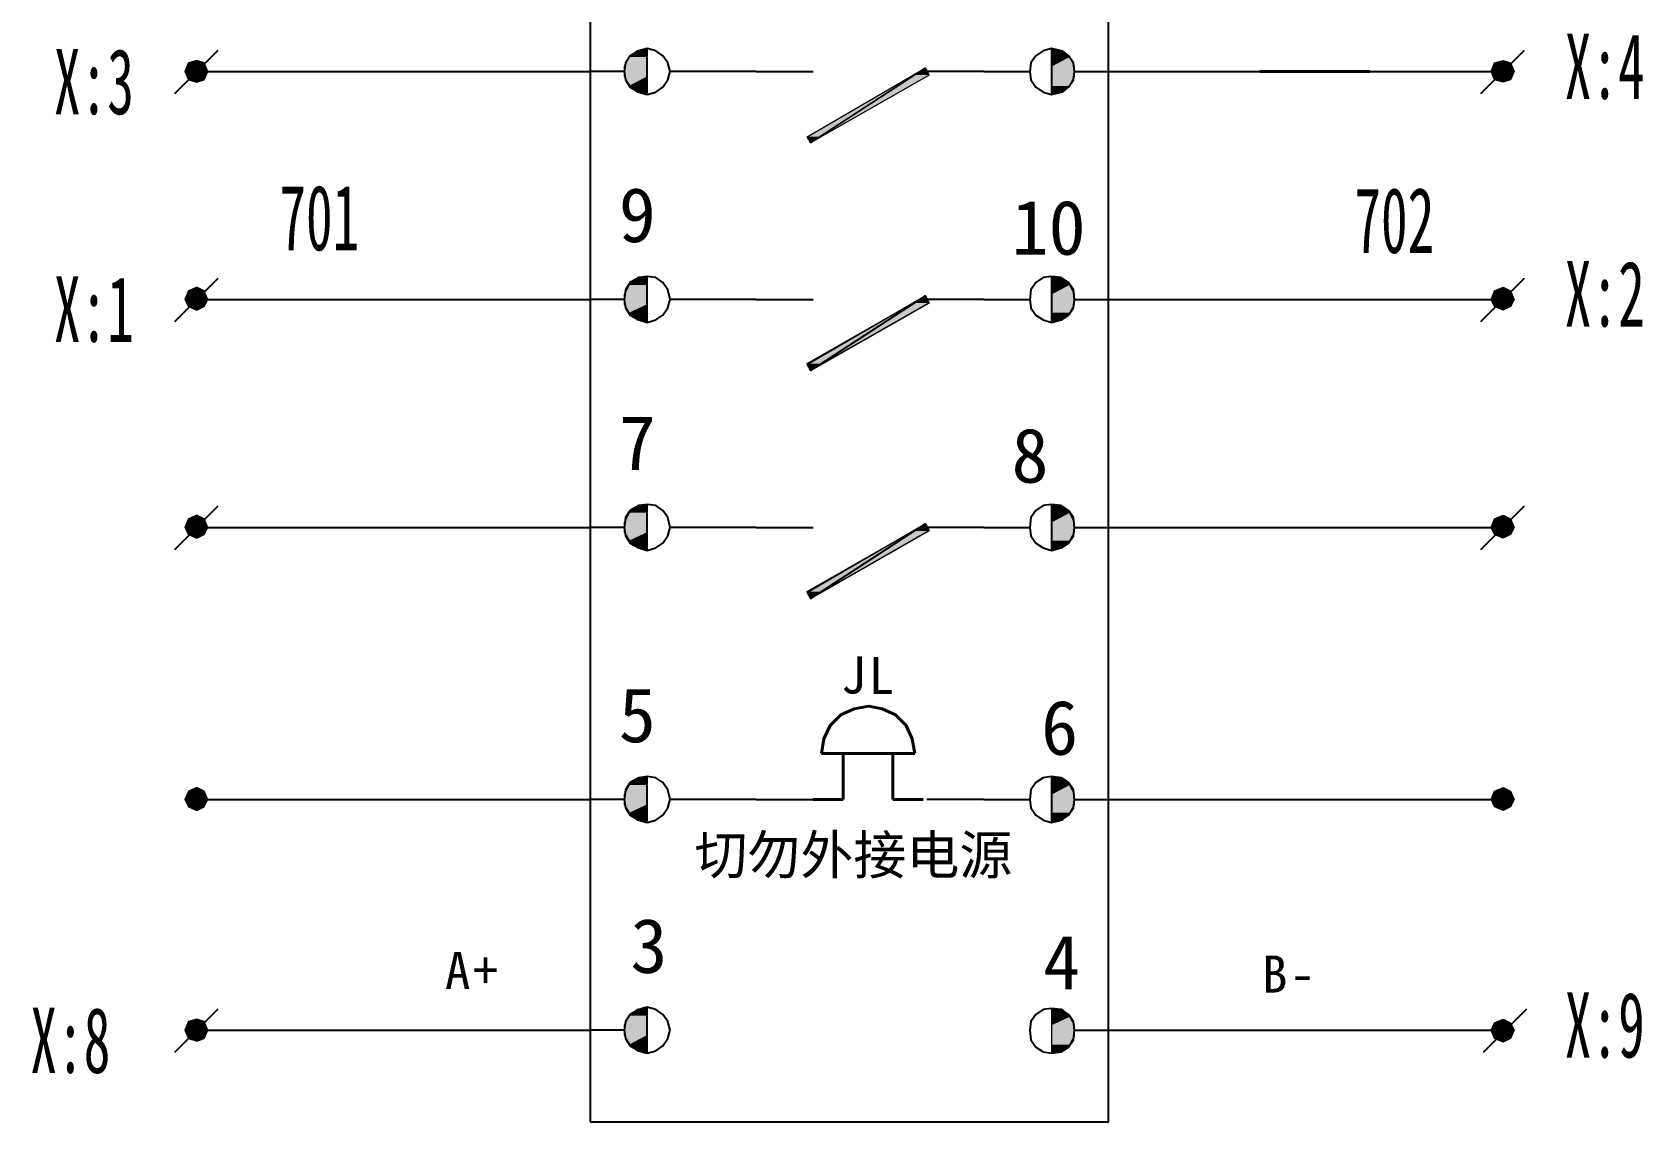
# Model space of a CAD drawing. Extents: x 60615 to 1667718, y -531815 to 663330.
# Drawn here: x 937822.8 to 937902.6, y 345343.8 to 345397.8 of the extents above; entities that cross this region are included whole.
import ezdxf

# ---------------------------------------------------------------- set-up
doc = ezdxf.new("R2010")
doc.units = 0
doc.header["$MEASUREMENT"] = 0
doc.layers.get('0').update_dxf_attribs({"linetype": 'CONTINUOUS'})
doc.layers.add('tool_txt', color=3, linetype='CONTINUOUS')
doc.layers.add('图层 1', color=7, linetype='CONTINUOUS')
doc.styles.add('SHT', font='')
doc.styles.get("Standard").update_dxf_attribs({"font": '', "height": 30})
doc.styles.add('仿宋体', font='simfang_0.ttf', dxfattribs={"width": 0.8})
doc.styles.get('SHT').set_extended_font_data('SimSun')
doc.styles.get('Standard').set_extended_font_data('NSimSun')

# ---------------------------------------------------------------- blocks, each defined once
blk = doc.blocks.new('*U1338')
at = {"layer": '图层 1', "color": 7}
for points in [[(177.72, 208.56), (176.76, 210.36), (177.72, 210.84)], [(176.16, 208.56), (175.92, 208.56), (176.16, 209.64)], [(176.76, 208.56), (176.16, 209.64), (176.76, 210.36)]]:
    blk.add_solid(points, dxfattribs=at)
at = {"layer": '图层 1', "color": 7, "extrusion": (0, 0, -1)}
for points in [[(-177.72, 208.56), (-177.72, 210.84), (-178.68, 208.56)], [(-178.68, 208.56), (-177.72, 210.84), (-178.68, 210.84)], [(-178.68, 208.56), (-178.68, 210.84), (-179.52, 208.56)], [(-179.52, 208.56), (-178.68, 210.84), (-179.52, 210.36)], [(-176.16, 208.56), (-176.16, 209.64), (-176.76, 208.56)], [(-176.76, 208.56), (-176.76, 210.36), (-177.72, 208.56)], [(-179.52, 208.56), (-179.52, 210.36), (-180.24, 208.56)], [(-180.24, 208.56), (-179.52, 210.36), (-180.24, 209.64)], [(-180.24, 208.56), (-180.24, 209.64), (-180.48, 208.56)]]:
    blk.add_solid(points, dxfattribs=at)
blk = doc.blocks.new('*U1339')
at = {"layer": '图层 1', "color": 7, "extrusion": (0, 0, -1)}
for points in [[(-176.16, 167.52), (-175.92, 168.48), (-176.16, 168.48)], [(-176.76, 166.68), (-176.16, 168.48), (-176.76, 168.48)], [(-177.72, 166.2), (-176.76, 168.48), (-177.72, 168.48)], [(-177.72, 166.2), (-177.72, 168.48), (-178.68, 166.2)], [(-178.68, 166.2), (-177.72, 168.48), (-178.68, 168.48)], [(-178.68, 166.2), (-178.68, 168.48), (-179.52, 166.68)], [(-179.52, 166.68), (-178.68, 168.48), (-179.52, 168.48)], [(-179.52, 166.68), (-179.52, 168.48), (-180.24, 167.52)], [(-180.24, 167.52), (-179.52, 168.48), (-180.24, 168.48)], [(-180.24, 167.52), (-180.24, 168.48), (-180.48, 168.48)]]:
    blk.add_solid(points, dxfattribs=at)
at = {"layer": '图层 1', "color": 7}
for points in [[(176.16, 167.52), (176.16, 168.48), (176.76, 166.68)], [(176.76, 166.68), (176.76, 168.48), (177.72, 166.2)]]:
    blk.add_solid(points, dxfattribs=at)
blk = doc.blocks.new('*U1340')
at = {"layer": '图层 1', "color": 7}
for points in [[(200.28, 208.56), (199.32, 210.36), (200.28, 210.84)], [(198.72, 208.56), (198.48, 208.56), (198.72, 209.64)], [(199.32, 208.56), (198.72, 209.64), (199.32, 210.36)]]:
    blk.add_solid(points, dxfattribs=at)
at = {"layer": '图层 1', "color": 7, "extrusion": (0, 0, -1)}
for points in [[(-200.28, 208.56), (-200.28, 210.84), (-201.24, 208.56)], [(-201.24, 208.56), (-200.28, 210.84), (-201.24, 210.84)], [(-201.24, 208.56), (-201.24, 210.84), (-202.2, 208.56)], [(-202.2, 208.56), (-201.24, 210.84), (-202.2, 210.36)], [(-198.72, 208.56), (-198.72, 209.64), (-199.32, 208.56)], [(-199.32, 208.56), (-199.32, 210.36), (-200.28, 208.56)], [(-202.2, 208.56), (-202.2, 210.36), (-202.8, 208.56)], [(-202.8, 208.56), (-202.2, 210.36), (-202.8, 209.64)], [(-202.8, 208.56), (-202.8, 209.64), (-203.04, 208.56)]]:
    blk.add_solid(points, dxfattribs=at)
blk = doc.blocks.new('*U1341')
at = {"layer": '图层 1', "color": 7, "extrusion": (0, 0, -1)}
for points in [[(-198.72, 167.52), (-198.48, 168.48), (-198.72, 168.48)], [(-199.32, 166.68), (-198.72, 168.48), (-199.32, 168.48)], [(-200.28, 166.2), (-199.32, 168.48), (-200.28, 168.48)], [(-200.28, 166.2), (-200.28, 168.48), (-201.24, 166.2)], [(-201.24, 166.2), (-200.28, 168.48), (-201.24, 168.48)], [(-201.24, 166.2), (-201.24, 168.48), (-202.2, 166.68)], [(-202.2, 166.68), (-201.24, 168.48), (-202.2, 168.48)], [(-202.2, 166.68), (-202.2, 168.48), (-202.8, 167.52)], [(-202.8, 167.52), (-202.2, 168.48), (-202.8, 168.48)], [(-202.8, 167.52), (-202.8, 168.48), (-203.04, 168.48)]]:
    blk.add_solid(points, dxfattribs=at)
at = {"layer": '图层 1', "color": 7}
for points in [[(198.72, 167.52), (198.72, 168.48), (199.32, 166.68)], [(199.32, 166.68), (199.32, 168.48), (200.28, 166.2)]]:
    blk.add_solid(points, dxfattribs=at)
blk = doc.blocks.new('*U1342')
at = {"layer": '图层 1', "color": 7}
for points in [[(200.28, 208.56), (199.32, 210.36), (200.28, 210.84)], [(198.72, 208.56), (198.48, 208.56), (198.72, 209.64)], [(199.32, 208.56), (198.72, 209.64), (199.32, 210.36)]]:
    blk.add_solid(points, dxfattribs=at)
at = {"layer": '图层 1', "color": 7, "extrusion": (0, 0, -1)}
for points in [[(-200.28, 208.56), (-200.28, 210.84), (-201.24, 208.56)], [(-201.24, 208.56), (-200.28, 210.84), (-201.24, 210.84)], [(-201.24, 208.56), (-201.24, 210.84), (-202.2, 208.56)], [(-202.2, 208.56), (-201.24, 210.84), (-202.2, 210.36)], [(-198.72, 208.56), (-198.72, 209.64), (-199.32, 208.56)], [(-199.32, 208.56), (-199.32, 210.36), (-200.28, 208.56)], [(-202.2, 208.56), (-202.2, 210.36), (-202.8, 208.56)], [(-202.8, 208.56), (-202.2, 210.36), (-202.8, 209.64)], [(-202.8, 208.56), (-202.8, 209.64), (-203.04, 208.56)]]:
    blk.add_solid(points, dxfattribs=at)
blk = doc.blocks.new('*U1343')
at = {"layer": '图层 1', "color": 7, "extrusion": (0, 0, -1)}
for points in [[(-198.72, 167.52), (-198.48, 168.48), (-198.72, 168.48)], [(-199.32, 166.68), (-198.72, 168.48), (-199.32, 168.48)], [(-200.28, 166.2), (-199.32, 168.48), (-200.28, 168.48)], [(-200.28, 166.2), (-200.28, 168.48), (-201.24, 166.2)], [(-201.24, 166.2), (-200.28, 168.48), (-201.24, 168.48)], [(-201.24, 166.2), (-201.24, 168.48), (-202.2, 166.68)], [(-202.2, 166.68), (-201.24, 168.48), (-202.2, 168.48)], [(-202.2, 166.68), (-202.2, 168.48), (-202.8, 167.52)], [(-202.8, 167.52), (-202.2, 168.48), (-202.8, 168.48)], [(-202.8, 167.52), (-202.8, 168.48), (-203.04, 168.48)]]:
    blk.add_solid(points, dxfattribs=at)
at = {"layer": '图层 1', "color": 7}
for points in [[(198.72, 167.52), (198.72, 168.48), (199.32, 166.68)], [(199.32, 166.68), (199.32, 168.48), (200.28, 166.2)]]:
    blk.add_solid(points, dxfattribs=at)
blk = doc.blocks.new('*U1349')
at = {"layer": '图层 1', "color": 7}
for points in [[(178.56, 194.98), (177.84, 196.08), (178.56, 196.44)], [(178.56, 194.98), (178.56, 196.44), (185.28, 184.68)]]:
    blk.add_solid(points, dxfattribs=at)
blk = doc.blocks.new('*U1350')
at = {"layer": '图层 1', "color": 7, "extrusion": (0, 0, -1)}
for points in [[(-184.56, 184.32), (-177.84, 196.08), (-184.56, 185.78)], [(-184.56, 184.32), (-184.56, 185.78), (-185.28, 184.68)]]:
    blk.add_solid(points, dxfattribs=at)
blk = doc.blocks.new('*U1351')
at = {"layer": '图层 1', "color": 7}
for points in [[(201.12, 194.98), (200.4, 196.08), (201.12, 196.44)], [(201.12, 194.98), (201.12, 196.44), (207.84, 184.68)]]:
    blk.add_solid(points, dxfattribs=at)
blk = doc.blocks.new('*U1352')
at = {"layer": '图层 1', "color": 7, "extrusion": (0, 0, -1)}
for points in [[(-207.24, 184.32), (-200.4, 196.08), (-207.24, 185.6)], [(-207.24, 184.32), (-207.24, 185.6), (-207.84, 184.68)]]:
    blk.add_solid(points, dxfattribs=at)
blk = doc.blocks.new('*U1355')
at = {"layer": '图层 1', "color": 7, "extrusion": (0, 0, -1)}
blk.add_solid([(-178.2, 122.64), (-178.2, 123.84), (-178.92, 123)], dxfattribs=at)
blk = doc.blocks.new('*U1356')
at = {"layer": '图层 1', "color": 7, "extrusion": (0, 0, -1)}
for points in [[(-178.92, 123), (-178.2, 123.84), (-178.92, 123.84)], [(-178.92, 123), (-178.92, 123.84), (-179.28, 123.84)]]:
    blk.add_solid(points, dxfattribs=at)
blk = doc.blocks.new('*U1357')
at = {"layer": '图层 1', "color": 7}
blk.add_solid([(178.92, 123.84), (178.2, 123.84), (178.92, 124.56)], dxfattribs=at)
at = {"layer": '图层 1', "color": 7, "extrusion": (0, 0, -1)}
blk.add_solid([(-178.92, 123.84), (-178.92, 124.56), (-179.28, 123.84)], dxfattribs=at)
blk = doc.blocks.new('*U1358')
at = {"layer": '图层 1', "color": 7, "extrusion": (0, 0, -1)}
blk.add_solid([(-178.2, 123.84), (-178.2, 124.92), (-178.92, 124.56)], dxfattribs=at)
blk = doc.blocks.new('*U1359')
at = {"layer": '图层 1', "color": 7}
blk.add_solid([(178.2, 123.84), (177.36, 124.56), (178.2, 124.92)], dxfattribs=at)
blk = doc.blocks.new('*U1360')
at = {"layer": '图层 1', "color": 7}
for points in [[(177.36, 123.84), (177, 123.84), (177.36, 124.56)], [(177.36, 123.84), (177.36, 124.56), (178.2, 123.84)]]:
    blk.add_solid(points, dxfattribs=at)
blk = doc.blocks.new('*U1361')
at = {"layer": '图层 1', "color": 7, "extrusion": (0, 0, -1)}
blk.add_solid([(-177.36, 123), (-177, 123.84), (-177.36, 123.84)], dxfattribs=at)
at = {"layer": '图层 1', "color": 7}
blk.add_solid([(177.36, 123), (177.36, 123.84), (178.2, 123.84)], dxfattribs=at)
blk = doc.blocks.new('*U1362')
at = {"layer": '图层 1', "color": 7}
blk.add_solid([(178.2, 122.64), (177.36, 123), (178.2, 123.84)], dxfattribs=at)
blk = doc.blocks.new('*U1363')
at = {"layer": '图层 1', "color": 7, "extrusion": (0, 0, -1)}
blk.add_solid([(-178.2, 253.32), (-178.2, 254.4), (-178.92, 254.04)], dxfattribs=at)
blk = doc.blocks.new('*U1364')
at = {"layer": '图层 1', "color": 7}
blk.add_solid([(178.92, 253.32), (178.2, 253.32), (178.92, 254.04)], dxfattribs=at)
at = {"layer": '图层 1', "color": 7, "extrusion": (0, 0, -1)}
blk.add_solid([(-178.92, 253.32), (-178.92, 254.04), (-179.28, 253.32)], dxfattribs=at)
blk = doc.blocks.new('*U1365')
at = {"layer": '图层 1', "color": 7, "extrusion": (0, 0, -1)}
for points in [[(-178.92, 252.48), (-178.2, 253.32), (-178.92, 253.32)], [(-178.92, 252.48), (-178.92, 253.32), (-179.28, 253.32)]]:
    blk.add_solid(points, dxfattribs=at)
blk = doc.blocks.new('*U1366')
at = {"layer": '图层 1', "color": 7, "extrusion": (0, 0, -1)}
blk.add_solid([(-178.2, 252.12), (-178.2, 253.32), (-178.92, 252.48)], dxfattribs=at)
blk = doc.blocks.new('*U1367')
at = {"layer": '图层 1', "color": 7}
blk.add_solid([(178.2, 252.12), (177.36, 252.48), (178.2, 253.32)], dxfattribs=at)
blk = doc.blocks.new('*U1368')
at = {"layer": '图层 1', "color": 7, "extrusion": (0, 0, -1)}
blk.add_solid([(-177.36, 252.48), (-177, 253.32), (-177.36, 253.32)], dxfattribs=at)
at = {"layer": '图层 1', "color": 7}
blk.add_solid([(177.36, 252.48), (177.36, 253.32), (178.2, 253.32)], dxfattribs=at)
blk = doc.blocks.new('*U1369')
at = {"layer": '图层 1', "color": 7}
for points in [[(177.36, 253.32), (177, 253.32), (177.36, 254.04)], [(177.36, 253.32), (177.36, 254.04), (178.2, 253.32)]]:
    blk.add_solid(points, dxfattribs=at)
blk = doc.blocks.new('*U1370')
at = {"layer": '图层 1', "color": 7}
blk.add_solid([(178.2, 253.32), (177.36, 254.04), (178.2, 254.4)], dxfattribs=at)
blk = doc.blocks.new('*U1371')
at = {"layer": '图层 1', "color": 7, "extrusion": (0, 0, -1)}
blk.add_solid([(-200.76, 253.32), (-200.76, 254.4), (-201.6, 254.04)], dxfattribs=at)
blk = doc.blocks.new('*U1372')
at = {"layer": '图层 1', "color": 7}
blk.add_solid([(201.6, 253.32), (200.76, 253.32), (201.6, 254.04)], dxfattribs=at)
at = {"layer": '图层 1', "color": 7, "extrusion": (0, 0, -1)}
blk.add_solid([(-201.6, 253.32), (-201.6, 254.04), (-201.84, 253.32)], dxfattribs=at)
blk = doc.blocks.new('*U1373')
at = {"layer": '图层 1', "color": 7}
blk.add_solid([(201.6, 252.48), (200.76, 253.32), (201.6, 253.32)], dxfattribs=at)
at = {"layer": '图层 1', "color": 7, "extrusion": (0, 0, -1)}
blk.add_solid([(-201.6, 252.48), (-201.6, 253.32), (-201.84, 253.32)], dxfattribs=at)
blk = doc.blocks.new('*U1374')
at = {"layer": '图层 1', "color": 7, "extrusion": (0, 0, -1)}
blk.add_solid([(-200.76, 252.12), (-200.76, 253.32), (-201.6, 252.48)], dxfattribs=at)
blk = doc.blocks.new('*U1375')
at = {"layer": '图层 1', "color": 7}
blk.add_solid([(200.76, 252.12), (199.92, 252.48), (200.76, 253.32)], dxfattribs=at)
blk = doc.blocks.new('*U1376')
at = {"layer": '图层 1', "color": 7, "extrusion": (0, 0, -1)}
for points in [[(-199.92, 252.48), (-199.68, 253.32), (-199.92, 253.32)], [(-199.92, 252.48), (-199.92, 253.32), (-200.76, 253.32)]]:
    blk.add_solid(points, dxfattribs=at)
blk = doc.blocks.new('*U1377')
at = {"layer": '图层 1', "color": 7}
for points in [[(199.92, 253.32), (199.68, 253.32), (199.92, 254.04)], [(199.92, 253.32), (199.92, 254.04), (200.76, 253.32)]]:
    blk.add_solid(points, dxfattribs=at)
blk = doc.blocks.new('*U1378')
at = {"layer": '图层 1', "color": 7}
blk.add_solid([(200.76, 253.32), (199.92, 254.04), (200.76, 254.4)], dxfattribs=at)
blk = doc.blocks.new('*U1395')
at = {"layer": '图层 1', "color": 7, "extrusion": (0, 0, -1)}
blk.add_solid([(-200.76, 122.64), (-200.76, 123.84), (-201.6, 123)], dxfattribs=at)
blk = doc.blocks.new('*U1396')
at = {"layer": '图层 1', "color": 7}
blk.add_solid([(201.6, 123), (200.76, 123.84), (201.6, 123.84)], dxfattribs=at)
at = {"layer": '图层 1', "color": 7, "extrusion": (0, 0, -1)}
blk.add_solid([(-201.6, 123), (-201.6, 123.84), (-201.84, 123.84)], dxfattribs=at)
blk = doc.blocks.new('*U1397')
at = {"layer": '图层 1', "color": 7}
blk.add_solid([(201.6, 123.84), (200.76, 123.84), (201.6, 124.56)], dxfattribs=at)
at = {"layer": '图层 1', "color": 7, "extrusion": (0, 0, -1)}
blk.add_solid([(-201.6, 123.84), (-201.6, 124.56), (-201.84, 123.84)], dxfattribs=at)
blk = doc.blocks.new('*U1398')
at = {"layer": '图层 1', "color": 7, "extrusion": (0, 0, -1)}
blk.add_solid([(-200.76, 123.84), (-200.76, 124.92), (-201.6, 124.56)], dxfattribs=at)
blk = doc.blocks.new('*U1399')
at = {"layer": '图层 1', "color": 7}
blk.add_solid([(200.76, 123.84), (199.92, 124.56), (200.76, 124.92)], dxfattribs=at)
blk = doc.blocks.new('*U1400')
at = {"layer": '图层 1', "color": 7}
for points in [[(199.92, 123.84), (199.68, 123.84), (199.92, 124.56)], [(199.92, 123.84), (199.92, 124.56), (200.76, 123.84)]]:
    blk.add_solid(points, dxfattribs=at)
blk = doc.blocks.new('*U1401')
at = {"layer": '图层 1', "color": 7, "extrusion": (0, 0, -1)}
for points in [[(-199.92, 123), (-199.68, 123.84), (-199.92, 123.84)], [(-199.92, 123), (-199.92, 123.84), (-200.76, 123.84)]]:
    blk.add_solid(points, dxfattribs=at)
blk = doc.blocks.new('*U1402')
at = {"layer": '图层 1', "color": 7}
blk.add_solid([(200.76, 122.64), (199.92, 123), (200.76, 123.84)], dxfattribs=at)
blk = doc.blocks.new('block 3')
at = {"layer": '图层 1', "color": 7, "char_height": 3.672, "attachment_point": 7, "rotation": 90.1}
for s, insert in [('\\fSimSun|b0|i0|c0|p34;\\W1;L', (190.32, 234.72)), ('\\fSimSun|b0|i0|c0|p34;\\W1;J', (190.32, 231.96))]:
    blk.add_mtext(s, dxfattribs=dict(at, insert=insert))
blk = doc.blocks.new('*U1348')
at = {"layer": '图层 1', "color": 7}
for points in [[(245.4, 208.56), (244.56, 210.36), (245.4, 210.84)], [(243.84, 208.56), (243.72, 208.56), (243.84, 209.64)], [(244.56, 208.56), (243.84, 209.64), (244.56, 210.36)]]:
    blk.add_solid(points, dxfattribs=at)
at = {"layer": '图层 1', "color": 7, "extrusion": (0, 0, -1)}
for points in [[(-245.4, 208.56), (-245.4, 210.84), (-246.48, 208.56)], [(-246.48, 208.56), (-245.4, 210.84), (-246.48, 210.84)], [(-246.48, 208.56), (-246.48, 210.84), (-247.32, 208.56)], [(-247.32, 208.56), (-246.48, 210.84), (-247.32, 210.36)], [(-243.84, 208.56), (-243.84, 209.64), (-244.56, 208.56)], [(-244.56, 208.56), (-244.56, 210.36), (-245.4, 208.56)], [(-247.32, 208.56), (-247.32, 210.36), (-247.92, 208.56)], [(-247.92, 208.56), (-247.32, 210.36), (-247.92, 209.64)], [(-247.92, 208.56), (-247.92, 209.64), (-248.16, 208.56)]]:
    blk.add_solid(points, dxfattribs=at)
blk = doc.blocks.new('block 7')
at = {"layer": '图层 1', "color": 7, "char_height": 3.672, "attachment_point": 7, "rotation": 90.1}
for s, insert in [('\\fSimSun|b0|i0|c0|p34;\\W1;+', (241.79, 232.2)), ('\\fSimSun|b0|i0|c0|p34;\\W1;A', (241.8, 229.44))]:
    blk.add_mtext(s, dxfattribs=dict(at, insert=insert))
blk = doc.blocks.new('block 8')
at = {"layer": '图层 1', "color": 7, "char_height": 3.672, "attachment_point": 7, "rotation": 90.1}
for s, insert in [('\\fSimSun|b0|i0|c0|p34;\\W1;-', (264.83, 232.2)), ('\\fSimSun|b0|i0|c0|p34;\\W1;B', (264.84, 229.44))]:
    blk.add_mtext(s, dxfattribs=dict(at, insert=insert))
blk = doc.blocks.new('*U1387')
at = {"layer": '图层 1', "color": 7, "extrusion": (0, 0, -1)}
blk.add_solid([(-245.88, 253.32), (-245.88, 254.4), (-246.72, 254.04)], dxfattribs=at)
blk = doc.blocks.new('*U1388')
at = {"layer": '图层 1', "color": 7}
blk.add_solid([(246.72, 253.32), (245.88, 253.32), (246.72, 254.04)], dxfattribs=at)
at = {"layer": '图层 1', "color": 7, "extrusion": (0, 0, -1)}
blk.add_solid([(-246.72, 253.32), (-246.72, 254.04), (-247.08, 253.32)], dxfattribs=at)
blk = doc.blocks.new('*U1389')
at = {"layer": '图层 1', "color": 7}
blk.add_solid([(246.72, 252.48), (245.88, 253.32), (246.72, 253.32)], dxfattribs=at)
at = {"layer": '图层 1', "color": 7, "extrusion": (0, 0, -1)}
blk.add_solid([(-246.72, 252.48), (-246.72, 253.32), (-247.08, 253.32)], dxfattribs=at)
blk = doc.blocks.new('*U1390')
at = {"layer": '图层 1', "color": 7, "extrusion": (0, 0, -1)}
blk.add_solid([(-245.88, 252.12), (-245.88, 253.32), (-246.72, 252.48)], dxfattribs=at)
blk = doc.blocks.new('*U1391')
at = {"layer": '图层 1', "color": 7}
blk.add_solid([(245.88, 252.12), (245.16, 252.48), (245.88, 253.32)], dxfattribs=at)
blk = doc.blocks.new('*U1392')
at = {"layer": '图层 1', "color": 7, "extrusion": (0, 0, -1)}
for points in [[(-245.16, 252.48), (-244.8, 253.32), (-245.16, 253.32)], [(-245.16, 252.48), (-245.16, 253.32), (-245.88, 253.32)]]:
    blk.add_solid(points, dxfattribs=at)
blk = doc.blocks.new('*U1393')
at = {"layer": '图层 1', "color": 7}
blk.add_solid([(245.16, 253.32), (244.8, 253.32), (245.16, 254.04)], dxfattribs=at)
at = {"layer": '图层 1', "color": 7, "extrusion": (0, 0, -1)}
blk.add_solid([(-245.16, 253.32), (-245.16, 254.04), (-245.88, 253.32)], dxfattribs=at)
blk = doc.blocks.new('*U1394')
at = {"layer": '图层 1', "color": 7}
blk.add_solid([(245.88, 253.32), (245.16, 254.04), (245.88, 254.4)], dxfattribs=at)

msp = doc.modelspace()

# ---------------------------------------------------------------- linework, layer by layer
at = {"color": 0, "ltscale": 80}
for p, q in [((937829.8756, 345394.73959), (937832.03165, 345396.89564)), ((937894.61584, 345394.73959), (937896.77188, 345396.89564)), ((937829.8756, 345383.44276), (937832.03165, 345385.59881)), ((937894.61584, 345383.44276), (937896.77188, 345385.59881)), ((937829.8756, 345372.14592), (937832.03165, 345374.30197)), ((937894.61584, 345372.14592), (937896.77188, 345374.30197)), ((937829.8756, 345347.23012), (937832.03165, 345349.38617)), ((937894.73872, 345347.22988), (937896.89476, 345349.38592))]:
    msp.add_line(p, q, dxfattribs=at)
at = {"layer": '图层 1', "color": 7, "lineweight": 25}
for points in [[(937850.47295, 345343.78506), (937876.15313, 345343.78506), (937876.15313, 345447.6036), (937850.47295, 345447.6036), (937850.47295, 345343.78506)], [(937854.43291, 345395.83694), (937854.31279, 345396.25686), (937854.07305, 345396.61673), (937853.71318, 345396.85672), (937853.29326, 345396.97683), (937852.87285, 345396.85672), (937852.45293, 345396.61673), (937852.21318, 345396.25686), (937852.15313, 345395.83694), (937852.21318, 345395.41678), (937852.45293, 345395.05691), (937852.87285, 345394.81692), (937853.29326, 345394.69681), (937853.71318, 345394.81692), (937854.07305, 345395.05691), (937854.31279, 345395.41678), (937854.43291, 345395.83694)], [(937854.43291, 345395.83694), (937854.31279, 345396.25686), (937854.07305, 345396.61673), (937853.71318, 345396.85672), (937853.29326, 345396.97683), (937852.87285, 345396.85672), (937852.45293, 345396.61673), (937852.21318, 345396.25686), (937852.15313, 345395.83694), (937852.21318, 345395.41678), (937852.45293, 345395.05691), (937852.87285, 345394.81692), (937853.29326, 345394.69681), (937853.71318, 345394.81692), (937854.07305, 345395.05691), (937854.31279, 345395.41678), (937854.43291, 345395.83694)], [(937853.29326, 345394.69681), (937853.29326, 345396.97683)], [(937853.29326, 345394.69681), (937853.29326, 345396.97683)], [(937874.47295, 345395.83694), (937874.41289, 345396.25686), (937874.17315, 345396.61673), (937873.81279, 345396.85672), (937873.33281, 345396.97683), (937872.91289, 345396.85672), (937872.55303, 345396.61673), (937872.31279, 345396.25686), (937872.25322, 345395.83694), (937872.31279, 345395.41678), (937872.55303, 345395.05691), (937872.91289, 345394.81692), (937873.33281, 345394.69681), (937873.81279, 345394.81692), (937874.17315, 345395.05691), (937874.41289, 345395.41678), (937874.47295, 345395.83694)], [(937874.47295, 345395.83694), (937874.41289, 345396.25686), (937874.17315, 345396.61673), (937873.81279, 345396.85672), (937873.33281, 345396.97683), (937872.91289, 345396.85672), (937872.55303, 345396.61673), (937872.31279, 345396.25686), (937872.25322, 345395.83694), (937872.31279, 345395.41678), (937872.55303, 345395.05691), (937872.91289, 345394.81692), (937873.33281, 345394.69681), (937873.81279, 345394.81692), (937874.17315, 345395.05691), (937874.41289, 345395.41678), (937874.47295, 345395.83694)], [(937873.33281, 345396.97683), (937873.33281, 345394.69681)], [(937873.33281, 345396.97683), (937873.33281, 345394.69681)], [(937831.45293, 345395.83694), (937850.47295, 345395.83694)], [(937852.15313, 345395.83694), (937850.47295, 345395.83694)], [(937852.15313, 345395.83694), (937850.47295, 345395.83694)], [(937858.69317, 345395.83694), (937854.43291, 345395.83694)], [(937858.69317, 345395.83694), (937854.43291, 345395.83694)], [(937858.69317, 345395.83694), (937861.51299, 345395.83694)], [(937869.97295, 345395.83694), (937867.15313, 345395.83694)], [(937869.97295, 345395.83694), (937872.25322, 345395.83694)], [(937869.97295, 345395.83694), (937872.25322, 345395.83694)], [(937874.47295, 345395.83694), (937876.15313, 345395.83694)], [(937874.47295, 345395.83694), (937876.15313, 345395.83694)], [(937876.15313, 345395.83694), (937883.65313, 345395.83694)], [(937876.15313, 345395.83694), (937880.53301, 345395.83694)], [(937889.11309, 345395.83694), (937895.2332, 345395.83694)], [(937854.43291, 345384.54011), (937854.31279, 345385.02009), (937854.07305, 345385.3802), (937853.71318, 345385.62019), (937853.29326, 345385.68024), (937852.87285, 345385.62019), (937852.45293, 345385.3802), (937852.21318, 345385.02009), (937852.15313, 345384.54011), (937852.21318, 345384.12019), (937852.45293, 345383.76032), (937852.87285, 345383.52009), (937853.29326, 345383.40021), (937853.71318, 345383.52009), (937854.07305, 345383.76032), (937854.31279, 345384.12019), (937854.43291, 345384.54011)], [(937853.29326, 345383.40021), (937853.29326, 345385.68024)], [(937874.47295, 345384.54011), (937874.41289, 345385.02009), (937874.17315, 345385.3802), (937873.81279, 345385.62019), (937873.33281, 345385.68024), (937872.91289, 345385.62019), (937872.55303, 345385.3802), (937872.31279, 345385.02009), (937872.25322, 345384.54011), (937872.31279, 345384.12019), (937872.55303, 345383.76032), (937872.91289, 345383.52009), (937873.33281, 345383.40021), (937873.81279, 345383.52009), (937874.17315, 345383.76032), (937874.41289, 345384.12019), (937874.47295, 345384.54011)], [(937873.33281, 345385.68024), (937873.33281, 345383.40021)], [(937831.45293, 345384.54011), (937850.47295, 345384.54011)], [(937852.15313, 345384.54011), (937850.47295, 345384.54011)], [(937858.69317, 345384.54011), (937854.43291, 345384.54011)], [(937858.69317, 345384.54011), (937861.51299, 345384.54011)], [(937869.97295, 345384.54011), (937867.15313, 345384.54011)], [(937869.97295, 345384.54011), (937872.25322, 345384.54011)], [(937874.47295, 345384.54011), (937876.15313, 345384.54011)], [(937876.15313, 345384.54011), (937887.49297, 345384.54011)], [(937887.49297, 345384.54011), (937890.19317, 345384.54011)], [(937890.19317, 345384.54011), (937895.2332, 345384.54011)], [(937854.43291, 345373.24327), (937854.31279, 345373.72325), (937854.07305, 345374.08336), (937853.71318, 345374.32335), (937853.29326, 345374.38341), (937852.87285, 345374.32335), (937852.45293, 345374.08336), (937852.21318, 345373.72325), (937852.15313, 345373.24327), (937852.21318, 345372.82335), (937852.45293, 345372.46349), (937852.87285, 345372.22325), (937853.29326, 345372.10338), (937853.71318, 345372.22325), (937854.07305, 345372.46349), (937854.31279, 345372.82335), (937854.43291, 345373.24327)], [(937853.29326, 345372.10338), (937853.29326, 345374.38341)], [(937874.47295, 345373.24327), (937874.41289, 345373.72325), (937874.17315, 345374.08336), (937873.81279, 345374.32335), (937873.33281, 345374.38341), (937872.91289, 345374.32335), (937872.55303, 345374.08336), (937872.31279, 345373.72325), (937872.25322, 345373.24327), (937872.31279, 345372.82335), (937872.55303, 345372.46349), (937872.91289, 345372.22325), (937873.33281, 345372.10338), (937873.81279, 345372.22325), (937874.17315, 345372.46349), (937874.41289, 345372.82335), (937874.47295, 345373.24327)], [(937873.33281, 345374.38341), (937873.33281, 345372.10338)], [(937831.45293, 345373.24327), (937850.47295, 345373.24327)], [(937852.15313, 345373.24327), (937850.47295, 345373.24327)], [(937858.69317, 345373.24327), (937854.43291, 345373.24327)], [(937858.69317, 345373.24327), (937861.51299, 345373.24327)], [(937869.97295, 345373.24327), (937867.15313, 345373.24327)], [(937869.97295, 345373.24327), (937872.25322, 345373.24327)], [(937874.47295, 345373.24327), (937876.15313, 345373.24327)], [(937876.15313, 345373.24327), (937887.49297, 345373.24327)], [(937887.49297, 345373.24327), (937890.19317, 345373.24327)], [(937890.19317, 345373.24327), (937895.2332, 345373.24327)], [(937854.43291, 345359.75626), (937854.31279, 345360.23624), (937854.07305, 345360.59635), (937853.71318, 345360.83634), (937853.29326, 345360.8964), (937852.87285, 345360.83634), (937852.45293, 345360.59635), (937852.21318, 345360.23624), (937852.15313, 345359.75626), (937852.21318, 345359.33634), (937852.45293, 345358.97648), (937852.87285, 345358.73624), (937853.29326, 345358.61637), (937853.71318, 345358.73624), (937854.07305, 345358.97648), (937854.31279, 345359.33634), (937854.43291, 345359.75626)], [(937853.29326, 345358.61637), (937853.29326, 345360.8964)], [(937874.47295, 345359.75626), (937874.41289, 345360.23624), (937874.17315, 345360.59635), (937873.81279, 345360.83634), (937873.33281, 345360.8964), (937872.91289, 345360.83634), (937872.55303, 345360.59635), (937872.31279, 345360.23624), (937872.25322, 345359.75626), (937872.31279, 345359.33634), (937872.55303, 345358.97648), (937872.91289, 345358.73624), (937873.33281, 345358.61637), (937873.81279, 345358.73624), (937874.17315, 345358.97648), (937874.41289, 345359.33634), (937874.47295, 345359.75626)], [(937873.33281, 345360.8964), (937873.33281, 345358.61637)], [(937831.45293, 345359.75626), (937850.47295, 345359.75626)], [(937852.15313, 345359.75626), (937850.47295, 345359.75626)], [(937858.69317, 345359.75626), (937854.43291, 345359.75626)], [(937858.69317, 345359.75626), (937861.51299, 345359.75626)], [(937869.97295, 345359.75626), (937867.15313, 345359.75626)], [(937869.97295, 345359.75626), (937872.25322, 345359.75626)], [(937874.47295, 345359.75626), (937876.15313, 345359.75626)], [(937876.15313, 345359.75626), (937883.2332, 345359.75626)], [(937876.15313, 345359.75626), (937896.25322, 345359.75626)], [(937882.51299, 345359.75626), (937885.21318, 345359.75626)], [(937890.19317, 345359.75626), (937895.2332, 345359.75626)], [(937854.43291, 345348.32747), (937854.31279, 345348.74739), (937854.07305, 345349.10726), (937853.71318, 345349.34725), (937853.29326, 345349.46736), (937852.87285, 345349.34725), (937852.45293, 345349.10726), (937852.21318, 345348.74739), (937852.15313, 345348.32747), (937852.21318, 345347.9073), (937852.45293, 345347.54744), (937852.87285, 345347.30745), (937853.29326, 345347.18733), (937853.71318, 345347.30745), (937854.07305, 345347.54744), (937854.31279, 345347.9073), (937854.43291, 345348.32747)], [(937854.43291, 345348.32747), (937854.31279, 345348.74739), (937854.07305, 345349.10726), (937853.71318, 345349.34725), (937853.29326, 345349.46736), (937852.87285, 345349.34725), (937852.45293, 345349.10726), (937852.21318, 345348.74739), (937852.15313, 345348.32747), (937852.21318, 345347.9073), (937852.45293, 345347.54744), (937852.87285, 345347.30745), (937853.29326, 345347.18733), (937853.71318, 345347.30745), (937854.07305, 345347.54744), (937854.31279, 345347.9073), (937854.43291, 345348.32747)], [(937853.29326, 345347.18733), (937853.29326, 345349.46736)], [(937853.29326, 345347.18733), (937853.29326, 345349.46736)], [(937874.47295, 345348.32723), (937874.41289, 345348.74715), (937874.17315, 345349.10726), (937873.81279, 345349.34725), (937873.33281, 345349.40706), (937872.91289, 345349.34725), (937872.55303, 345349.10726), (937872.31279, 345348.74715), (937872.25322, 345348.32723), (937872.31279, 345347.84725), (937872.55303, 345347.48714), (937872.91289, 345347.24715), (937873.33281, 345347.18709), (937873.81279, 345347.24715), (937874.17315, 345347.48714), (937874.41289, 345347.84725), (937874.47295, 345348.32723)], [(937831.45293, 345348.32747), (937850.47295, 345348.32747)], [(937852.15313, 345348.32747), (937850.47295, 345348.32747)], [(937852.15313, 345348.32747), (937850.47295, 345348.32747)], [(937874.47295, 345348.32723), (937876.15313, 345348.32723)], [(937876.15313, 345348.32723), (937896.25322, 345348.32723)]]:
    msp.add_lwpolyline(points, dxfattribs=at)
at = {"layer": '图层 1', "lineweight": 0}
for points in [[(937853.29326, 345396.97683), (937852.81279, 345396.85672), (937852.39287, 345396.55691), (937852.15313, 345396.07693), (937852.15313, 345395.59671), (937852.39287, 345395.11673), (937852.81279, 345394.81692), (937853.29326, 345394.69681), (937853.29326, 345396.97683)], [(937853.29326, 345396.97683), (937852.81279, 345396.85672), (937852.39287, 345396.55691), (937852.15313, 345396.07693), (937852.15313, 345395.59671), (937852.39287, 345395.11673), (937852.81279, 345394.81692), (937853.29326, 345394.69681), (937853.29326, 345396.97683)], [(937873.33281, 345394.69681), (937873.87285, 345394.81692), (937874.2332, 345395.11673), (937874.47295, 345395.59671), (937874.47295, 345396.07693), (937874.2332, 345396.55691), (937873.87285, 345396.85672), (937873.33281, 345396.97683), (937873.33281, 345394.69681)], [(937873.33281, 345394.69681), (937873.87285, 345394.81692), (937874.2332, 345395.11673), (937874.47295, 345395.59671), (937874.47295, 345396.07693), (937874.2332, 345396.55691), (937873.87285, 345396.85672), (937873.33281, 345396.97683), (937873.33281, 345394.69681)], [(937830.55303, 345396.25686), (937830.37285, 345395.83694), (937830.97295, 345395.83694), (937830.55303, 345396.25686)], [(937830.97295, 345396.37674), (937830.55303, 345396.25686), (937830.97295, 345395.83694), (937830.97295, 345396.37674)], [(937831.33281, 345396.25686), (937830.97295, 345396.37674), (937830.97295, 345395.83694), (937831.33281, 345396.25686)], [(937831.51299, 345395.83694), (937831.33281, 345396.25686), (937830.97295, 345395.83694), (937831.51299, 345395.83694)], [(937867.09307, 345396.01687), (937861.39287, 345392.2969), (937861.21318, 345392.59671), (937867.09307, 345396.01687)], [(937867.09307, 345396.01687), (937867.27324, 345395.65677), (937861.39287, 345392.2969), (937867.09307, 345396.01687)], [(937895.11309, 345395.83694), (937895.29326, 345396.25686), (937895.71318, 345395.83694), (937895.11309, 345395.83694)], [(937895.29326, 345396.25686), (937895.71318, 345396.37674), (937895.71318, 345395.83694), (937895.29326, 345396.25686)], [(937895.71318, 345396.37674), (937896.07305, 345396.25686), (937895.71318, 345395.83694), (937895.71318, 345396.37674)], [(937896.07305, 345396.25686), (937896.25322, 345395.83694), (937895.71318, 345395.83694), (937896.07305, 345396.25686)], [(937830.37285, 345395.83694), (937830.55303, 345395.41678), (937830.97295, 345395.83694), (937830.37285, 345395.83694)], [(937830.55303, 345395.41678), (937830.97295, 345395.2969), (937830.97295, 345395.83694), (937830.55303, 345395.41678)], [(937830.97295, 345395.2969), (937831.33281, 345395.41678), (937830.97295, 345395.83694), (937830.97295, 345395.2969)], [(937831.33281, 345395.41678), (937831.51299, 345395.83694), (937830.97295, 345395.83694), (937831.33281, 345395.41678)], [(937895.29326, 345395.41678), (937895.11309, 345395.83694), (937895.71318, 345395.83694), (937895.29326, 345395.41678)], [(937895.71318, 345395.2969), (937895.29326, 345395.41678), (937895.71318, 345395.83694), (937895.71318, 345395.2969)], [(937896.25322, 345395.83694), (937896.07305, 345395.41678), (937895.71318, 345395.83694), (937896.25322, 345395.83694)], [(937896.07305, 345395.41678), (937895.71318, 345395.2969), (937895.71318, 345395.83694), (937896.07305, 345395.41678)], [(937853.29326, 345385.68024), (937852.81279, 345385.56013), (937852.39287, 345385.26032), (937852.15313, 345384.7801), (937852.15313, 345384.30012), (937852.39287, 345383.8802), (937852.81279, 345383.52009), (937853.29326, 345383.40021), (937853.29326, 345385.68024)], [(937873.33281, 345383.40021), (937873.87285, 345383.52009), (937874.2332, 345383.8802), (937874.47295, 345384.30012), (937874.47295, 345384.7801), (937874.2332, 345385.26032), (937873.87285, 345385.56013), (937873.33281, 345385.68024), (937873.33281, 345383.40021)], [(937830.55303, 345384.96027), (937830.37285, 345384.54011), (937830.97295, 345384.54011), (937830.55303, 345384.96027)], [(937830.97295, 345385.14021), (937830.55303, 345384.96027), (937830.97295, 345384.54011), (937830.97295, 345385.14021)], [(937831.33281, 345384.96027), (937830.97295, 345385.14021), (937830.97295, 345384.54011), (937831.33281, 345384.96027)], [(937831.51299, 345384.54011), (937831.33281, 345384.96027), (937830.97295, 345384.54011), (937831.51299, 345384.54011)], [(937895.11309, 345384.54011), (937895.29326, 345384.96027), (937895.71318, 345384.54011), (937895.11309, 345384.54011)], [(937895.29326, 345384.96027), (937895.71318, 345385.14021), (937895.71318, 345384.54011), (937895.29326, 345384.96027)], [(937895.71318, 345385.14021), (937896.07305, 345384.96027), (937895.71318, 345384.54011), (937895.71318, 345385.14021)], [(937896.07305, 345384.96027), (937896.25322, 345384.54011), (937895.71318, 345384.54011), (937896.07305, 345384.96027)], [(937830.37285, 345384.54011), (937830.55303, 345384.18024), (937830.97295, 345384.54011), (937830.37285, 345384.54011)], [(937830.55303, 345384.18024), (937830.97295, 345384.00031), (937830.97295, 345384.54011), (937830.55303, 345384.18024)], [(937830.97295, 345384.00031), (937831.33281, 345384.18024), (937830.97295, 345384.54011), (937830.97295, 345384.00031)], [(937831.33281, 345384.18024), (937831.51299, 345384.54011), (937830.97295, 345384.54011), (937831.33281, 345384.18024)], [(937867.09307, 345384.73684), (937861.39287, 345381.01687), (937861.21318, 345381.31692), (937867.09307, 345384.73684)], [(937867.09307, 345384.72028), (937861.39287, 345381.00031), (937861.21318, 345381.36018), (937867.09307, 345384.72028)], [(937867.09307, 345384.73684), (937867.27324, 345384.37674), (937861.39287, 345381.01687), (937867.09307, 345384.73684)], [(937867.09307, 345384.72028), (937867.27324, 345384.36018), (937861.39287, 345381.00031), (937867.09307, 345384.72028)], [(937895.29326, 345384.18024), (937895.11309, 345384.54011), (937895.71318, 345384.54011), (937895.29326, 345384.18024)], [(937895.71318, 345384.00031), (937895.29326, 345384.18024), (937895.71318, 345384.54011), (937895.71318, 345384.00031)], [(937896.25322, 345384.54011), (937896.07305, 345384.18024), (937895.71318, 345384.54011), (937896.25322, 345384.54011)], [(937896.07305, 345384.18024), (937895.71318, 345384.00031), (937895.71318, 345384.54011), (937896.07305, 345384.18024)], [(937853.29326, 345374.38341), (937852.81279, 345374.26329), (937852.39287, 345373.96349), (937852.15313, 345373.48326), (937852.15313, 345373.00328), (937852.39287, 345372.58336), (937852.81279, 345372.22325), (937853.29326, 345372.10338), (937853.29326, 345374.38341)], [(937873.33281, 345372.10338), (937873.87285, 345372.22325), (937874.2332, 345372.58336), (937874.47295, 345373.00328), (937874.47295, 345373.48326), (937874.2332, 345373.96349), (937873.87285, 345374.26329), (937873.33281, 345374.38341), (937873.33281, 345372.10338)], [(937830.55303, 345373.66344), (937830.37285, 345373.24327), (937830.97295, 345373.24327), (937830.55303, 345373.66344)], [(937830.97295, 345373.84337), (937830.55303, 345373.66344), (937830.97295, 345373.24327), (937830.97295, 345373.84337)], [(937831.33281, 345373.66344), (937830.97295, 345373.84337), (937830.97295, 345373.24327), (937831.33281, 345373.66344)], [(937831.51299, 345373.24327), (937831.33281, 345373.66344), (937830.97295, 345373.24327), (937831.51299, 345373.24327)], [(937895.11309, 345373.24327), (937895.29326, 345373.66344), (937895.71318, 345373.24327), (937895.11309, 345373.24327)], [(937895.29326, 345373.66344), (937895.71318, 345373.84337), (937895.71318, 345373.24327), (937895.29326, 345373.66344)], [(937895.71318, 345373.84337), (937896.07305, 345373.66344), (937895.71318, 345373.24327), (937895.71318, 345373.84337)], [(937896.07305, 345373.66344), (937896.25322, 345373.24327), (937895.71318, 345373.24327), (937896.07305, 345373.66344)], [(937830.37285, 345373.24327), (937830.55303, 345372.88341), (937830.97295, 345373.24327), (937830.37285, 345373.24327)], [(937830.55303, 345372.88341), (937830.97295, 345372.70348), (937830.97295, 345373.24327), (937830.55303, 345372.88341)], [(937830.97295, 345372.70348), (937831.33281, 345372.88341), (937830.97295, 345373.24327), (937830.97295, 345372.70348)], [(937831.33281, 345372.88341), (937831.51299, 345373.24327), (937830.97295, 345373.24327), (937831.33281, 345372.88341)], [(937867.09307, 345373.44001), (937861.39287, 345369.72004), (937861.21318, 345370.02009), (937867.09307, 345373.44001)], [(937867.09307, 345373.42345), (937861.39287, 345369.70348), (937861.21318, 345370.06334), (937867.09307, 345373.42345)], [(937867.09307, 345373.44001), (937867.27324, 345373.0799), (937861.39287, 345369.72004), (937867.09307, 345373.44001)], [(937867.09307, 345373.42345), (937867.27324, 345373.06334), (937861.39287, 345369.70348), (937867.09307, 345373.42345)], [(937895.29326, 345372.88341), (937895.11309, 345373.24327), (937895.71318, 345373.24327), (937895.29326, 345372.88341)], [(937895.71318, 345372.70348), (937895.29326, 345372.88341), (937895.71318, 345373.24327), (937895.71318, 345372.70348)], [(937896.25322, 345373.24327), (937896.07305, 345372.88341), (937895.71318, 345373.24327), (937896.25322, 345373.24327)], [(937896.07305, 345372.88341), (937895.71318, 345372.70348), (937895.71318, 345373.24327), (937896.07305, 345372.88341)], [(937853.29326, 345360.8964), (937852.81279, 345360.77628), (937852.39287, 345360.47648), (937852.15313, 345359.99625), (937852.15313, 345359.51627), (937852.39287, 345359.09635), (937852.81279, 345358.73624), (937853.29326, 345358.61637), (937853.29326, 345360.8964)], [(937873.33281, 345358.61637), (937873.87285, 345358.73624), (937874.2332, 345359.09635), (937874.47295, 345359.51627), (937874.47295, 345359.99625), (937874.2332, 345360.47648), (937873.87285, 345360.77628), (937873.33281, 345360.8964), (937873.33281, 345358.61637)], [(937830.55303, 345360.17643), (937830.37285, 345359.75626), (937830.97295, 345359.75626), (937830.55303, 345360.17643)], [(937830.97295, 345360.35636), (937830.55303, 345360.17643), (937830.97295, 345359.75626), (937830.97295, 345360.35636)], [(937831.33281, 345360.17643), (937830.97295, 345360.35636), (937830.97295, 345359.75626), (937831.33281, 345360.17643)], [(937831.51299, 345359.75626), (937831.33281, 345360.17643), (937830.97295, 345359.75626), (937831.51299, 345359.75626)], [(937895.11309, 345359.75626), (937895.29326, 345360.17643), (937895.71318, 345359.75626), (937895.11309, 345359.75626)], [(937895.29326, 345360.17643), (937895.71318, 345360.35636), (937895.71318, 345359.75626), (937895.29326, 345360.17643)], [(937895.71318, 345360.35636), (937896.07305, 345360.17643), (937895.71318, 345359.75626), (937895.71318, 345360.35636)], [(937896.07305, 345360.17643), (937896.25322, 345359.75626), (937895.71318, 345359.75626), (937896.07305, 345360.17643)], [(937830.37285, 345359.75626), (937830.55303, 345359.3964), (937830.97295, 345359.75626), (937830.37285, 345359.75626)], [(937830.55303, 345359.3964), (937830.97295, 345359.21647), (937830.97295, 345359.75626), (937830.55303, 345359.3964)], [(937830.97295, 345359.21647), (937831.33281, 345359.3964), (937830.97295, 345359.75626), (937830.97295, 345359.21647)], [(937831.33281, 345359.3964), (937831.51299, 345359.75626), (937830.97295, 345359.75626), (937831.33281, 345359.3964)], [(937895.29326, 345359.3964), (937895.11309, 345359.75626), (937895.71318, 345359.75626), (937895.29326, 345359.3964)], [(937895.71318, 345359.21647), (937895.29326, 345359.3964), (937895.71318, 345359.75626), (937895.71318, 345359.21647)], [(937896.25322, 345359.75626), (937896.07305, 345359.3964), (937895.71318, 345359.75626), (937896.25322, 345359.75626)], [(937896.07305, 345359.3964), (937895.71318, 345359.21647), (937895.71318, 345359.75626), (937896.07305, 345359.3964)], [(937830.97295, 345348.86727), (937830.55303, 345348.74739), (937830.97295, 345348.32747), (937830.97295, 345348.86727)], [(937831.33281, 345348.74739), (937830.97295, 345348.86727), (937830.97295, 345348.32747), (937831.33281, 345348.74739)], [(937853.29326, 345349.46736), (937852.81279, 345349.34725), (937852.39287, 345349.04744), (937852.15313, 345348.56746), (937852.15313, 345348.08724), (937852.39287, 345347.60726), (937852.81279, 345347.30745), (937853.29326, 345347.18733), (937853.29326, 345349.46736)], [(937853.29326, 345349.46736), (937852.81279, 345349.34725), (937852.39287, 345349.04744), (937852.15313, 345348.56746), (937852.15313, 345348.08724), (937852.39287, 345347.60726), (937852.81279, 345347.30745), (937853.29326, 345347.18733), (937853.29326, 345349.46736)], [(937873.33281, 345347.18709), (937873.87285, 345347.30721), (937874.2332, 345347.60726), (937874.47295, 345348.02718), (937874.47295, 345348.56722), (937874.2332, 345348.98714), (937873.87285, 345349.34725), (937873.33281, 345349.40706), (937873.33281, 345347.18709)], [(937895.29326, 345348.68709), (937895.71318, 345348.86727), (937895.71318, 345348.32723), (937895.29326, 345348.68709)], [(937895.71318, 345348.86727), (937896.07305, 345348.68709), (937895.71318, 345348.32723), (937895.71318, 345348.86727)], [(937830.55303, 345348.74739), (937830.37285, 345348.32747), (937830.97295, 345348.32747), (937830.55303, 345348.74739)], [(937830.37285, 345348.32747), (937830.55303, 345347.9073), (937830.97295, 345348.32747), (937830.37285, 345348.32747)], [(937830.55303, 345347.9073), (937830.97295, 345347.78743), (937830.97295, 345348.32747), (937830.55303, 345347.9073)], [(937831.51299, 345348.32747), (937831.33281, 345348.74739), (937830.97295, 345348.32747), (937831.51299, 345348.32747)], [(937830.97295, 345347.78743), (937831.33281, 345347.9073), (937830.97295, 345348.32747), (937830.97295, 345347.78743)], [(937831.33281, 345347.9073), (937831.51299, 345348.32747), (937830.97295, 345348.32747), (937831.33281, 345347.9073)], [(937895.11309, 345348.32723), (937895.29326, 345348.68709), (937895.71318, 345348.32723), (937895.11309, 345348.32723)], [(937895.29326, 345347.90706), (937895.11309, 345348.32723), (937895.71318, 345348.32723), (937895.29326, 345347.90706)], [(937895.71318, 345347.72713), (937895.29326, 345347.90706), (937895.71318, 345348.32723), (937895.71318, 345347.72713)], [(937896.07305, 345348.68709), (937896.25322, 345348.32723), (937895.71318, 345348.32723), (937896.07305, 345348.68709)], [(937896.25322, 345348.32723), (937896.07305, 345347.90706), (937895.71318, 345348.32723), (937896.25322, 345348.32723)], [(937896.07305, 345347.90706), (937895.71318, 345347.72713), (937895.71318, 345348.32723), (937896.07305, 345347.90706)]]:
    msp.add_lwpolyline(points, dxfattribs=at)
at = {"layer": '图层 1', "color": 7, "lineweight": 40}
for points in [[(937887.61309, 345395.83694), (937883.65313, 345395.83694)], [(937889.11309, 345395.83694), (937887.61309, 345395.83694)], [(937866.55303, 345362.03605), (937866.43291, 345362.75626), (937866.13311, 345363.41618), (937865.59307, 345363.95621), (937864.93291, 345364.25626), (937864.27276, 345364.37614), (937863.55303, 345364.25626), (937862.89287, 345363.95621), (937862.35283, 345363.41618), (937862.05303, 345362.75626), (937861.93291, 345362.03605)], [(937861.93291, 345362.03605), (937866.55303, 345362.03605)], [(937863.01299, 345362.03605), (937863.01299, 345359.75626)], [(937865.47295, 345362.03605), (937865.47295, 345359.75626)], [(937863.01299, 345359.75626), (937861.51299, 345359.75626)], [(937866.97295, 345359.75626), (937865.47295, 345359.75626)]]:
    msp.add_lwpolyline(points, dxfattribs=at)
at = {"layer": '图层 1', "color": 7, "lineweight": 5}
msp.add_lwpolyline([(937873.33281, 345349.40706), (937873.33281, 345347.18709)], dxfattribs=at)

# ---------------------------------------------------------------- block references
at = {"layer": '图层 1', "color": 7, "xscale": 0.5, "yscale": 0.5, "zscale": 0.5, "rotation": 270}
for name, p in [('*U1341', (937769.05303, 345496.21683)), ('*U1343', (937769.05303, 345496.21683)), ('*U1340', (937769.05303, 345496.21683)), ('*U1342', (937769.05303, 345496.21683)), ('*U1402', (937769.05303, 345496.21683)), ('*U1401', (937769.05303, 345496.21683)), ('*U1400', (937769.05303, 345496.21683)), ('*U1399', (937769.05303, 345496.21683)), ('*U1352', (937769.05303, 345496.21683)), ('*U1351', (937769.05303, 345496.21683)), ('*U1375', (937769.05303, 345496.21683)), ('*U1376', (937769.05303, 345496.21683)), ('*U1377', (937769.05303, 345496.21683)), ('*U1378', (937769.05303, 345496.21683)), ('*U1395', (937769.05303, 345496.21683)), ('*U1396', (937769.05303, 345496.21683)), ('*U1397', (937769.05303, 345496.21683)), ('*U1398', (937769.05303, 345496.21683)), ('*U1374', (937769.05303, 345496.21683)), ('*U1373', (937769.05303, 345496.21683)), ('*U1371', (937769.05303, 345496.21683)), ('*U1372', (937769.05303, 345496.21683)), ('*U1339', (937769.05303, 345473.64021)), ('*U1338', (937769.05303, 345473.64021)), ('*U1362', (937769.05303, 345473.64021)), ('*U1361', (937769.05303, 345473.64021)), ('*U1360', (937769.05303, 345473.64021)), ('*U1359', (937769.05303, 345473.64021)), ('*U1367', (937769.05303, 345473.64021)), ('*U1368', (937769.05303, 345473.64021)), ('*U1369', (937769.05303, 345473.64021)), ('*U1370', (937769.05303, 345473.64021)), ('*U1355', (937769.05303, 345473.64021)), ('*U1356', (937769.05303, 345473.64021)), ('*U1357', (937769.05303, 345473.64021)), ('*U1358', (937769.05303, 345473.64021)), ('*U1350', (937769.05303, 345473.64021)), ('*U1349', (937769.05303, 345473.64021)), ('*U1366', (937769.05303, 345473.64021)), ('*U1365', (937769.05303, 345473.64021)), ('*U1363', (937769.05303, 345473.64021)), ('*U1364', (937769.05303, 345473.64021)), ('*U1339', (937769.05303, 345462.34337)), ('*U1338', (937769.05303, 345462.34337)), ('*U1362', (937769.05303, 345462.34337)), ('*U1361', (937769.05303, 345462.34337)), ('*U1360', (937769.05303, 345462.34337)), ('*U1359', (937769.05303, 345462.34337)), ('*U1367', (937769.05303, 345462.34337)), ('*U1368', (937769.05303, 345462.34337)), ('*U1369', (937769.05303, 345462.34337)), ('*U1370', (937769.05303, 345462.34337)), ('*U1355', (937769.05303, 345462.34337)), ('*U1356', (937769.05303, 345462.34337)), ('*U1357', (937769.05303, 345462.34337)), ('*U1358', (937769.05303, 345462.34337)), ('*U1350', (937769.05303, 345462.34337)), ('*U1349', (937769.05303, 345462.34337)), ('*U1366', (937769.05303, 345462.34337)), ('*U1365', (937769.05303, 345462.34337)), ('*U1363', (937769.05303, 345462.34337)), ('*U1364', (937769.05303, 345462.34337)), ('*U1339', (937769.05303, 345448.85636)), ('*U1338', (937769.05303, 345448.85636)), ('*U1362', (937769.05303, 345448.85636)), ('*U1361', (937769.05303, 345448.85636)), ('*U1360', (937769.05303, 345448.85636)), ('*U1359', (937769.05303, 345448.85636)), ('*U1367', (937769.05303, 345448.85636)), ('*U1368', (937769.05303, 345448.85636)), ('*U1369', (937769.05303, 345448.85636)), ('*U1370', (937769.05303, 345448.85636)), ('*U1355', (937769.05303, 345448.85636)), ('*U1356', (937769.05303, 345448.85636)), ('*U1357', (937769.05303, 345448.85636)), ('*U1358', (937769.05303, 345448.85636)), ('*U1366', (937769.05303, 345448.85636)), ('*U1365', (937769.05303, 345448.85636)), ('*U1363', (937769.05303, 345448.85636)), ('*U1364', (937769.05303, 345448.85636)), ('*U1401', (937769.05303, 345448.70735)), ('*U1400', (937769.05303, 345448.70735)), ('*U1341', (937769.05303, 345448.70735)), ('*U1343', (937769.05303, 345448.70735)), ('*U1348', (937769.05303, 345471.26717)), ('*U1392', (937769.05303, 345471.26717)), ('*U1393', (937769.05303, 345471.26717)), ('*U1402', (937769.05303, 345448.70735)), ('*U1395', (937769.05303, 345448.70735)), ('*U1396', (937769.05303, 345448.70735)), ('*U1399', (937769.05303, 345448.70735)), ('*U1397', (937769.05303, 345448.70735)), ('*U1398', (937769.05303, 345448.70735)), ('*U1391', (937769.05303, 345471.26717)), ('*U1390', (937769.05303, 345471.26717)), ('*U1389', (937769.05303, 345471.26717)), ('*U1394', (937769.05303, 345471.26717)), ('*U1387', (937769.05303, 345471.26717)), ('*U1388', (937769.05303, 345471.26717))]:
    msp.add_blockref(name, p, dxfattribs=at)
at = {"layer": '图层 1', "xscale": 0.5, "yscale": 0.5, "zscale": 0.5, "rotation": 270}
for name, p in [('block 3', (937746.91289, 345460.13615)), ('block 7', (937728.55435, 345471.26717)), ('block 8', (937769.05303, 345482.60726))]:
    msp.add_blockref(name, p, dxfattribs=at)

# ---------------------------------------------------------------- texts
at = {"layer": 'tool_txt', "style": '仿宋体', "width": 0.6}
for s, p in [('X:4', (937898.76654, 345394.476)), ('X:3', (937823.88744, 345393.71605)), ('701', (937835.05696, 345386.97095)), ('702', (937888.33641, 345386.83998)), ('X:2', (937898.76654, 345383.19622)), ('X:1', (937823.88744, 345382.43627)), ('X:9', (937898.76654, 345346.96653)), ('X:8', (937822.72004, 345346.20658))]:
    msp.add_text(s, height=3.24, dxfattribs=at).set_placement(p)
at = {"layer": '图层 1', "color": 7, "lineweight": 5, "char_height": 2.7, "attachment_point": 1, "style": 'SHT'}
for s, insert in [('9', (937851.88596, 345390.07793)), ('10', (937871.34959, 345389.45383)), ('7', (937851.88596, 345378.7811)), ('8', (937871.34959, 345378.15699)), ('5', (937851.88596, 345365.29409)), ('6', (937872.81485, 345364.66999)), ('3', (937852.4591, 345353.85915)), ('4', (937872.91475, 345353.04385))]:
    msp.add_mtext_dynamic_manual_height_columns(s, width=153.066625, gutter_width=1, heights=[0], dxfattribs=dict(at, insert=insert))
at = {"layer": '图层 1', "color": 7, "lineweight": 5, "insert": (937855.63627, 345357.97497), "char_height": 1.925, "attachment_point": 1}
msp.add_mtext_dynamic_manual_height_columns('{\\fSimSun|b1|i0|c134|p34;切勿外接电源}', width=153.066625, gutter_width=1, heights=[0], dxfattribs=at)

doc.saveas('drawing.dxf')
